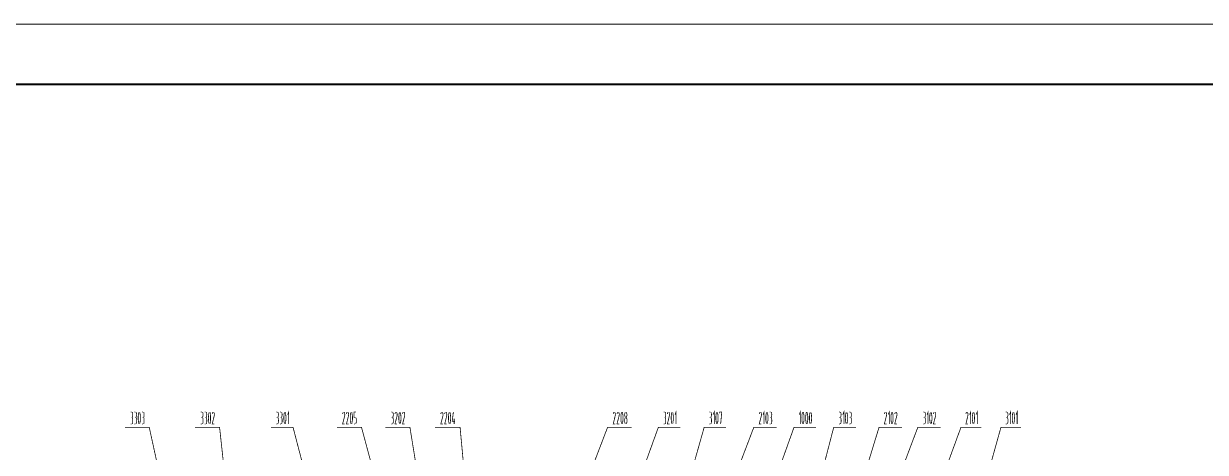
# Model space of a CAD drawing. Header units: millimetres. Extents: x -5 to 3318, y -968 to 297.
# Drawn here: x 300 to 889, y 83 to 297 of the extents above; entities that cross this region are included whole.
import ezdxf

# ---------------------------------------------------------------- set-up
doc = ezdxf.new("R2010")
doc.units = ezdxf.units.MM
doc.header["$LTSCALE"] = 0.25
doc.layers.add('P', color=7, linetype='Continuous')

msp = doc.modelspace()

# ---------------------------------------------------------------- linework, layer by layer
at = {"layer": 'P', "color": 3}
for points, const_width in [([(0.935, -962.001), (1780.516, -962.001), (1780.516, 296.245), (0.935, 296.245), (0.935, -962.001)], 0.562), ([(75.775, -932.019), (1750.606, -932.019), (1750.606, 266.263), (75.775, 266.263), (75.775, -932.019)], 1.12), ([(353.543, 102.959), (354.094, 102.959)], 0.375), ([(354.094, 100.304), (353.844, 100.304)], 0.375), ([(354.245, 100.355), (354.395, 100.506), (354.495, 100.807), (354.594, 101.207), (354.594, 101.608), (354.594, 102.008), (354.495, 102.408), (354.395, 102.71), (354.245, 102.86)], 0.375), ([(354.594, 98.952), (354.594, 99.404), (354.495, 99.753), (354.395, 100.054), (354.245, 100.256)], 0.375), ([(355.398, 102.959), (355.949, 102.959)], 0.375), ([(355.949, 100.304), (355.699, 100.304)], 0.375), ([(356.099, 100.355), (356.298, 100.506), (356.397, 100.807), (356.5, 101.207), (356.5, 101.608), (356.5, 102.008), (356.397, 102.408), (356.298, 102.71), (356.099, 102.86)], 0.375), ([(356.5, 98.952), (356.5, 99.404), (356.397, 99.753), (356.298, 100.054), (356.099, 100.256)], 0.375), ([(357.55, 102.559), (357.451, 101.806), (357.301, 100.906), (357.301, 100.003), (357.301, 99.003), (357.451, 98.2), (357.55, 97.348)], 0.375), ([(357.701, 102.809), (357.55, 102.559)], 0.375), ([(358.101, 102.559), (358.053, 102.809)], 0.375), ([(358.101, 97.348), (358.303, 98.2), (358.351, 99.003), (358.402, 100.003), (358.351, 100.906), (358.303, 101.806), (358.101, 102.559)], 0.375), ([(359.203, 102.959), (359.706, 102.959)], 0.375), ([(359.706, 100.304), (359.504, 100.304)], 0.375), ([(359.905, 100.355), (360.106, 100.506), (360.206, 100.807), (360.257, 101.207), (360.257, 101.608), (360.257, 102.008), (360.206, 102.408), (360.106, 102.71), (359.905, 102.86)], 0.375), ([(360.257, 98.952), (360.257, 99.404), (360.206, 99.753), (360.106, 100.054), (359.905, 100.256)], 0.375), ([(388.509, 102.959), (389.06, 102.959)], 0.375), ([(389.06, 100.304), (388.81, 100.304)], 0.375), ([(389.262, 100.355), (389.41, 100.506), (389.56, 100.807), (389.611, 101.207), (389.611, 101.608), (389.611, 102.008), (389.56, 102.408), (389.41, 102.71), (389.262, 102.86)], 0.375), ([(389.611, 98.952), (389.611, 99.404), (389.56, 99.753), (389.41, 100.054), (389.262, 100.256)], 0.375), ([(390.463, 102.959), (390.963, 102.959)], 0.375), ([(390.963, 100.304), (390.662, 100.304)], 0.375), ([(391.165, 100.355), (391.264, 100.506), (391.415, 100.807), (391.466, 101.207), (391.514, 101.608), (391.466, 102.008), (391.415, 102.408), (391.264, 102.71), (391.165, 102.86)], 0.375), ([(391.514, 98.952), (391.466, 99.404), (391.415, 99.753), (391.264, 100.054), (391.165, 100.256)], 0.375), ([(392.616, 102.559), (392.417, 101.806), (392.366, 100.906), (392.318, 100.003), (392.366, 99.003), (392.417, 98.2), (392.616, 97.348)], 0.375), ([(392.667, 102.809), (392.616, 102.559)], 0.375), ([(393.167, 102.559), (393.016, 102.809)], 0.375), ([(393.167, 97.348), (393.269, 98.2), (393.369, 99.003), (393.369, 100.003), (393.369, 100.906), (393.269, 101.806), (393.167, 102.559)], 0.375), ([(395.172, 100.954), (394.221, 96.998), (395.322, 96.998)], 0.375), ([(394.57, 102.86), (394.419, 102.61), (394.269, 102.309), (394.221, 101.957)], 0.375), ([(395.172, 100.954), (395.271, 101.307), (395.322, 101.656), (395.271, 102.107), (395.172, 102.46), (395.073, 102.71), (394.871, 102.86)], 0.375), ([(426.131, 102.959), (426.682, 102.959)], 0.375), ([(426.682, 100.304), (426.381, 100.304)], 0.375), ([(426.832, 100.355), (426.983, 100.506), (427.133, 100.807), (427.182, 101.207), (427.233, 101.608), (427.182, 102.008), (427.133, 102.408), (426.983, 102.71), (426.832, 102.86)], 0.375), ([(427.233, 98.952), (427.182, 99.404), (427.133, 99.753), (426.983, 100.054), (426.832, 100.256)], 0.375), ([(428.034, 102.959), (428.533, 102.959)], 0.375), ([(428.533, 100.304), (428.335, 100.304)], 0.375), ([(428.735, 100.355), (428.834, 100.506), (428.985, 100.807), (429.036, 101.207), (429.084, 101.608), (429.036, 102.008), (428.985, 102.408), (428.834, 102.71), (428.735, 102.86)], 0.375), ([(429.084, 98.952), (429.036, 99.404), (428.985, 99.753), (428.834, 100.054), (428.735, 100.256)], 0.375), ([(430.189, 102.559), (429.987, 101.806), (429.936, 100.906), (429.888, 100.003), (429.936, 99.003), (429.987, 98.2), (430.189, 97.348)], 0.375), ([(430.237, 102.809), (430.189, 102.559)], 0.375), ([(430.74, 102.559), (430.59, 102.809)], 0.375), ([(430.74, 97.348), (430.839, 98.2), (430.939, 99.003), (430.939, 100.003), (430.939, 100.906), (430.839, 101.806), (430.74, 102.559)], 0.375), ([(432.342, 96.998), (432.342, 102.959), (431.791, 101.608)], 0.375), ([(460.245, 100.954), (459.191, 96.998), (460.296, 96.998)], 0.375), ([(459.594, 102.86), (459.393, 102.61), (459.293, 102.309), (459.191, 101.957)], 0.375), ([(460.245, 100.954), (460.296, 101.307), (460.296, 101.656), (460.245, 102.107), (460.194, 102.46), (460.043, 102.71), (459.944, 102.86)], 0.375), ([(462.099, 100.954), (461.145, 96.998), (462.199, 96.998)], 0.375), ([(461.497, 102.86), (461.296, 102.61), (461.196, 102.309), (461.145, 101.957)], 0.375), ([(462.099, 100.954), (462.148, 101.307), (462.199, 101.656), (462.148, 102.107), (462.099, 102.46), (461.997, 102.71), (461.798, 102.86)], 0.375), ([(463.301, 102.559), (463.099, 101.806), (463.051, 100.906), (463, 100.003), (463.051, 99.003), (463.099, 98.2), (463.301, 97.348)], 0.375), ([(463.349, 102.809), (463.301, 102.559)], 0.375), ([(463.852, 102.559), (463.701, 102.809)], 0.375), ([(463.852, 97.348), (463.951, 98.2), (464.102, 99.003), (464.153, 100.003), (464.102, 100.906), (463.951, 101.806), (463.852, 102.559)], 0.375), ([(465.453, 100.304), (464.902, 100.304), (464.902, 102.959), (465.905, 102.959)], 0.375), ([(465.655, 97.049), (465.806, 97.248), (465.956, 97.498), (466.004, 97.901), (466.004, 98.302), (466.004, 98.952), (466.004, 99.404), (465.956, 99.753), (465.806, 100.054), (465.655, 100.256)], 0.375), ([(483.439, 102.959), (483.99, 102.959)], 0.375), ([(483.99, 100.304), (483.689, 100.304)], 0.375), ([(484.141, 100.355), (484.291, 100.506), (484.391, 100.807), (484.439, 101.207), (484.541, 101.608), (484.439, 102.008), (484.391, 102.408), (484.291, 102.71), (484.141, 102.86)], 0.375), ([(484.541, 98.952), (484.439, 99.404), (484.391, 99.753), (484.291, 100.054), (484.141, 100.256)], 0.375), ([(486.344, 100.954), (485.291, 96.998), (486.393, 96.998)], 0.375), ([(485.643, 102.86), (485.544, 102.61), (485.342, 102.309), (485.291, 101.957)], 0.375), ([(486.344, 100.954), (486.393, 101.307), (486.393, 101.656), (486.393, 102.107), (486.242, 102.46), (486.143, 102.71), (486.043, 102.86)], 0.375), ([(487.446, 102.559), (487.347, 101.806), (487.245, 100.906), (487.245, 100.003), (487.245, 99.003), (487.347, 98.2), (487.446, 97.348)], 0.375), ([(487.597, 102.809), (487.446, 102.559)], 0.375), ([(487.997, 102.559), (487.946, 102.809)], 0.375), ([(487.997, 97.348), (488.196, 98.2), (488.247, 99.003), (488.298, 100.003), (488.247, 100.906), (488.196, 101.806), (487.997, 102.559)], 0.375), ([(490.102, 100.954), (489.099, 96.998), (490.15, 96.998)], 0.375), ([(489.449, 102.86), (489.25, 102.61), (489.15, 102.309), (489.099, 101.957)], 0.375), ([(490.102, 100.954), (490.15, 101.307), (490.15, 101.656), (490.102, 102.107), (490.051, 102.46), (489.951, 102.71), (489.801, 102.86)], 0.375), ([(509.187, 100.954), (508.136, 96.998), (509.238, 96.998)], 0.375), ([(508.485, 102.86), (508.335, 102.61), (508.184, 102.309), (508.136, 101.957)], 0.375), ([(509.187, 100.954), (509.238, 101.307), (509.238, 101.656), (509.238, 102.107), (509.087, 102.46), (508.988, 102.71), (508.886, 102.86)], 0.375), ([(511.089, 100.954), (510.09, 96.998), (511.14, 96.998)], 0.375), ([(510.439, 102.86), (510.237, 102.61), (510.138, 102.309), (510.09, 101.957)], 0.375), ([(511.089, 100.954), (511.14, 101.307), (511.14, 101.656), (511.089, 102.107), (511.041, 102.46), (510.891, 102.71), (510.791, 102.86)], 0.375), ([(512.242, 102.559), (512.092, 101.806), (511.992, 100.906), (511.992, 100.003), (511.992, 99.003), (512.092, 98.2), (512.242, 97.348)], 0.375), ([(512.342, 102.809), (512.242, 102.559)], 0.375), ([(512.793, 102.559), (512.694, 102.809)], 0.375), ([(512.793, 97.348), (512.944, 98.2), (512.995, 99.003), (513.094, 100.003), (512.995, 100.906), (512.944, 101.806), (512.793, 102.559)], 0.375), ([(514.398, 102.959), (513.844, 98.302), (515.247, 98.302)], 0.375), ([(595.048, 100.954), (594.097, 96.998), (595.199, 96.998)], 0.375), ([(594.446, 102.86), (594.299, 102.61), (594.148, 102.309), (594.097, 101.957)], 0.375), ([(595.048, 100.954), (595.199, 101.307), (595.199, 101.656), (595.148, 102.107), (595.048, 102.46), (594.949, 102.71), (594.747, 102.86)], 0.375), ([(597.002, 100.954), (595.951, 96.998), (597.102, 96.998)], 0.375), ([(596.352, 102.86), (596.201, 102.61), (596.102, 102.309), (595.951, 101.957)], 0.375), ([(597.002, 100.954), (597.053, 101.307), (597.102, 101.656), (597.053, 102.107), (597.002, 102.46), (596.852, 102.71), (596.701, 102.86)], 0.375), ([(598.204, 102.559), (598.005, 101.806), (597.954, 100.906), (597.905, 100.003), (597.954, 99.003), (598.005, 98.2), (598.204, 97.348)], 0.375), ([(598.255, 102.809), (598.204, 102.559)], 0.375), ([(598.754, 102.559), (598.604, 102.809)], 0.375), ([(598.754, 97.348), (598.857, 98.2), (598.956, 99.003), (598.956, 100.003), (598.956, 100.906), (598.857, 101.806), (598.754, 102.559)], 0.375), ([(600.157, 102.86), (600.058, 102.71), (599.959, 102.408), (599.808, 102.008), (599.808, 101.608), (599.808, 101.207), (599.959, 100.807), (600.058, 100.506), (600.157, 100.355)], 0.375), ([(600.157, 100.256), (600.058, 100.054), (599.959, 99.753), (599.808, 99.404), (599.808, 98.952)], 0.375), ([(600.91, 101.608), (600.91, 102.008), (600.76, 102.408), (600.66, 102.71), (600.558, 102.86)], 0.375), ([(600.558, 100.355), (600.66, 100.506), (600.76, 100.807), (600.91, 101.207), (600.91, 101.608)], 0.375), ([(600.91, 98.952), (600.91, 99.404), (600.76, 99.753), (600.66, 100.054), (600.558, 100.256)], 0.375), ([(619.245, 102.959), (619.796, 102.959)], 0.375), ([(619.796, 100.304), (619.495, 100.304)], 0.375), ([(619.895, 100.355), (620.097, 100.506), (620.196, 100.807), (620.245, 101.207), (620.245, 101.608), (620.245, 102.008), (620.196, 102.408), (620.097, 102.71), (619.895, 102.86)], 0.375), ([(620.245, 98.952), (620.245, 99.404), (620.196, 99.753), (620.097, 100.054), (619.895, 100.256)], 0.375), ([(622.048, 100.954), (621.097, 96.998), (622.199, 96.998)], 0.375), ([(621.449, 102.86), (621.298, 102.61), (621.148, 102.309), (621.097, 101.957)], 0.375), ([(622.048, 100.954), (622.199, 101.307), (622.199, 101.656), (622.099, 102.107), (622.048, 102.46), (621.949, 102.71), (621.798, 102.86)], 0.375), ([(623.252, 102.559), (623.102, 101.806), (623.002, 100.906), (622.951, 100.003), (623.002, 99.003), (623.102, 98.2), (623.252, 97.348)], 0.375), ([(623.301, 102.809), (623.252, 102.559)], 0.375), ([(623.803, 102.559), (623.704, 102.809)], 0.375), ([(623.803, 97.348), (623.903, 98.2), (624.053, 99.003), (624.053, 100.003), (624.053, 100.906), (623.903, 101.806), (623.803, 102.559)], 0.375), ([(625.405, 96.998), (625.405, 102.959), (624.905, 101.608)], 0.375), ([(642.036, 102.959), (642.539, 102.959)], 0.375), ([(642.539, 100.304), (642.238, 100.304)], 0.375), ([(642.738, 100.355), (642.84, 100.506), (642.99, 100.807), (643.039, 101.207), (643.09, 101.608), (643.039, 102.008), (642.99, 102.408), (642.84, 102.71), (642.738, 102.86)], 0.375), ([(643.09, 98.952), (643.039, 99.404), (642.99, 99.753), (642.84, 100.054), (642.738, 100.256)], 0.375), ([(644.442, 96.998), (644.442, 102.959), (643.891, 101.608)], 0.375), ([(645.492, 102.559), (645.393, 101.806), (645.242, 100.906), (645.242, 100.003), (645.242, 99.003), (645.393, 98.2), (645.492, 97.348)], 0.375), ([(645.643, 102.809), (645.492, 102.559)], 0.375), ([(646.046, 102.559), (645.995, 102.809)], 0.375), ([(646.046, 97.348), (646.245, 98.2), (646.296, 99.003), (646.344, 100.003), (646.296, 100.906), (646.245, 101.806), (646.046, 102.559)], 0.375), ([(647.648, 96.998), (648.199, 102.959), (647.148, 102.959), (647.148, 102.258)], 0.375), ([(667.886, 100.954), (666.883, 96.998), (667.985, 96.998)], 0.375), ([(667.284, 102.86), (667.085, 102.61), (666.985, 102.309), (666.883, 101.957)], 0.375), ([(667.886, 100.954), (667.985, 101.307), (667.985, 101.656), (667.937, 102.107), (667.886, 102.46), (667.735, 102.71), (667.585, 102.86)], 0.375), ([(669.289, 96.998), (669.289, 102.959), (668.789, 101.608)], 0.375), ([(670.442, 102.559), (670.291, 101.806), (670.141, 100.906), (670.141, 100.003), (670.141, 99.003), (670.291, 98.2), (670.442, 97.348)], 0.375), ([(670.49, 102.809), (670.442, 102.559)], 0.375), ([(670.993, 102.559), (670.89, 102.809)], 0.375), ([(670.993, 97.348), (671.092, 98.2), (671.243, 99.003), (671.243, 100.003), (671.243, 100.906), (671.092, 101.806), (670.993, 102.559)], 0.375), ([(672.095, 102.959), (672.594, 102.959)], 0.375), ([(672.594, 100.304), (672.293, 100.304)], 0.375), ([(672.796, 100.355), (672.896, 100.506), (673.046, 100.807), (673.097, 101.207), (673.145, 101.608), (673.097, 102.008), (673.046, 102.408), (672.896, 102.71), (672.796, 102.86)], 0.375), ([(673.145, 98.952), (673.097, 99.404), (673.046, 99.753), (672.896, 100.054), (672.796, 100.256)], 0.375), ([(687.323, 96.998), (687.323, 102.959), (686.823, 101.608)], 0.375), ([(688.425, 102.559), (688.223, 101.806), (688.175, 100.906), (688.124, 100.003), (688.175, 99.003), (688.223, 98.2), (688.425, 97.348)], 0.375), ([(688.476, 102.809), (688.425, 102.559)], 0.375), ([(688.976, 102.559), (688.825, 102.809)], 0.375), ([(688.976, 97.348), (689.075, 98.2), (689.226, 99.003), (689.226, 100.003), (689.226, 100.906), (689.075, 101.806), (688.976, 102.559)], 0.375), ([(690.279, 102.559), (690.177, 101.806), (690.026, 100.906), (690.026, 100.003), (690.026, 99.003), (690.177, 98.2), (690.279, 97.348)], 0.375), ([(690.478, 102.959), (690.279, 102.559)], 0.375), ([(690.83, 102.559), (690.728, 102.809)], 0.375), ([(690.83, 97.348), (690.93, 98.2), (691.08, 99.003), (691.08, 100.003), (691.08, 100.906), (690.93, 101.806), (690.83, 102.559)], 0.375), ([(692.131, 102.559), (692.031, 101.806), (691.932, 100.906), (691.932, 100.003), (691.932, 99.003), (692.031, 98.2), (692.131, 97.348)], 0.375), ([(692.281, 102.809), (692.131, 102.559)], 0.375), ([(692.682, 102.559), (692.634, 102.809)], 0.375), ([(692.682, 97.348), (692.883, 98.2), (692.935, 99.003), (692.983, 100.003), (692.935, 100.906), (692.883, 101.806), (692.682, 102.559)], 0.375), ([(706.66, 102.959), (707.16, 102.959)], 0.375), ([(707.16, 100.304), (706.859, 100.304)], 0.375), ([(707.311, 100.355), (707.461, 100.506), (707.612, 100.807), (707.66, 101.207), (707.711, 101.608), (707.66, 102.008), (707.612, 102.408), (707.461, 102.71), (707.311, 102.86)], 0.375), ([(707.711, 98.952), (707.66, 99.404), (707.612, 99.753), (707.461, 100.054), (707.311, 100.256)], 0.375), ([(709.063, 96.998), (709.063, 102.959), (708.512, 101.608)], 0.375), ([(710.117, 102.559), (709.966, 101.806), (709.864, 100.906), (709.816, 100.003), (709.864, 99.003), (709.966, 98.2), (710.117, 97.348)], 0.375), ([(710.165, 102.809), (710.117, 102.559)], 0.375), ([(710.668, 102.559), (710.565, 102.809)], 0.375), ([(710.668, 97.348), (710.767, 98.2), (710.917, 99.003), (710.917, 100.003), (710.917, 100.906), (710.767, 101.806), (710.668, 102.559)], 0.375), ([(711.769, 102.959), (712.269, 102.959)], 0.375), ([(712.269, 100.304), (711.968, 100.304)], 0.375), ([(712.471, 100.355), (712.57, 100.506), (712.721, 100.807), (712.772, 101.207), (712.82, 101.608), (712.772, 102.008), (712.721, 102.408), (712.57, 102.71), (712.471, 102.86)], 0.375), ([(712.82, 98.952), (712.772, 99.404), (712.721, 99.753), (712.57, 100.054), (712.471, 100.256)], 0.375), ([(730.252, 100.954), (729.252, 96.998), (730.403, 96.998)], 0.375), ([(729.602, 102.86), (729.502, 102.61), (729.352, 102.309), (729.252, 101.957)], 0.375), ([(730.252, 100.954), (730.303, 101.307), (730.403, 101.656), (730.303, 102.107), (730.252, 102.46), (730.153, 102.71), (729.954, 102.86)], 0.375), ([(731.706, 96.998), (731.706, 102.959), (731.155, 101.608)], 0.375), ([(732.808, 102.559), (732.658, 101.806), (732.558, 100.906), (732.558, 100.003), (732.558, 99.003), (732.658, 98.2), (732.808, 97.348)], 0.375), ([(732.908, 102.809), (732.808, 102.559)], 0.375), ([(733.308, 102.559), (733.26, 102.809)], 0.375), ([(733.308, 97.348), (733.51, 98.2), (733.561, 99.003), (733.609, 100.003), (733.561, 100.906), (733.51, 101.806), (733.308, 102.559)], 0.375), ([(735.412, 100.954), (734.413, 96.998), (735.563, 96.998)], 0.375), ([(734.762, 102.86), (734.663, 102.61), (734.512, 102.309), (734.413, 101.957)], 0.375), ([(735.412, 100.954), (735.515, 101.307), (735.563, 101.656), (735.515, 102.107), (735.412, 102.46), (735.313, 102.71), (735.111, 102.86)], 0.375), ([(748.587, 102.959), (749.138, 102.959)], 0.375), ([(749.138, 100.304), (748.888, 100.304)], 0.375), ([(749.34, 100.355), (749.49, 100.506), (749.641, 100.807), (749.689, 101.207), (749.689, 101.608), (749.689, 102.008), (749.641, 102.408), (749.49, 102.71), (749.34, 102.86)], 0.375), ([(749.689, 98.952), (749.689, 99.404), (749.641, 99.753), (749.49, 100.054), (749.34, 100.256)], 0.375), ([(751.044, 96.998), (751.044, 102.959), (750.541, 101.608)], 0.375), ([(752.146, 102.559), (751.944, 101.806), (751.893, 100.906), (751.845, 100.003), (751.893, 99.003), (751.944, 98.2), (752.146, 97.348)], 0.375), ([(752.194, 102.809), (752.146, 102.559)], 0.375), ([(752.697, 102.559), (752.546, 102.809)], 0.375), ([(752.697, 97.348), (752.796, 98.2), (752.947, 99.003), (752.947, 100.003), (752.947, 100.906), (752.796, 101.806), (752.697, 102.559)], 0.375), ([(754.75, 100.954), (753.696, 96.998), (754.801, 96.998)], 0.375), ([(754.049, 102.86), (753.949, 102.61), (753.847, 102.309), (753.696, 101.957)], 0.375), ([(754.75, 100.954), (754.801, 101.307), (754.801, 101.656), (754.801, 102.107), (754.75, 102.46), (754.599, 102.71), (754.449, 102.86)], 0.375), ([(770.83, 100.954), (769.879, 96.998), (770.981, 96.998)], 0.375), ([(770.228, 102.86), (770.077, 102.61), (769.927, 102.309), (769.879, 101.957)], 0.375), ([(770.83, 100.954), (770.881, 101.307), (770.981, 101.656), (770.881, 102.107), (770.83, 102.46), (770.731, 102.71), (770.529, 102.86)], 0.375), ([(772.284, 96.998), (772.284, 102.959), (771.73, 101.608)], 0.375), ([(773.386, 102.559), (773.236, 101.806), (773.133, 100.906), (773.133, 100.003), (773.133, 99.003), (773.236, 98.2), (773.386, 97.348)], 0.375), ([(773.485, 102.809), (773.386, 102.559)], 0.375), ([(773.886, 102.559), (773.835, 102.809)], 0.375), ([(773.886, 97.348), (774.088, 98.2), (774.136, 99.003), (774.187, 100.003), (774.136, 100.906), (774.088, 101.806), (773.886, 102.559)], 0.375), ([(775.539, 96.998), (775.539, 102.959), (774.988, 101.608)], 0.375), ([(789.764, 102.959), (790.318, 102.959)], 0.375), ([(790.318, 100.304), (790.065, 100.304)], 0.375), ([(790.517, 100.355), (790.616, 100.506), (790.719, 100.807), (790.869, 101.207), (790.869, 101.608), (790.869, 102.008), (790.719, 102.408), (790.616, 102.71), (790.517, 102.86)], 0.375), ([(790.869, 98.952), (790.869, 99.404), (790.719, 99.753), (790.616, 100.054), (790.517, 100.256)], 0.375), ([(792.17, 96.998), (792.17, 102.959), (791.619, 101.608)], 0.375), ([(793.272, 102.559), (793.121, 101.806), (793.022, 100.906), (793.022, 100.003), (793.022, 99.003), (793.121, 98.2), (793.272, 97.348)], 0.375), ([(793.371, 102.809), (793.272, 102.559)], 0.375), ([(793.823, 102.559), (793.723, 102.809)], 0.375), ([(793.823, 97.348), (793.973, 98.2), (794.024, 99.003), (794.124, 100.003), (794.024, 100.906), (793.973, 101.806), (793.823, 102.559)], 0.375), ([(795.427, 96.998), (795.427, 102.959), (794.876, 101.608)], 0.375), ([(403.587, -90.856), (362.81, 95.345), (350.689, 95.345)], 0.375), ([(354.094, 96.998), (353.543, 96.998)], 0.375), ([(354.245, 97.049), (354.395, 97.248), (354.495, 97.498), (354.594, 97.901), (354.594, 98.302)], 0.375), ([(354.594, 98.952), (354.594, 98.302)], 0.375), ([(355.949, 96.998), (355.398, 96.998)], 0.375), ([(356.099, 97.049), (356.298, 97.248), (356.397, 97.498), (356.5, 97.901), (356.5, 98.302)], 0.375), ([(356.5, 98.952), (356.5, 98.302)], 0.375), ([(357.55, 97.348), (357.701, 97.098)], 0.375), ([(358.053, 97.098), (358.101, 97.348)], 0.375), ([(359.706, 96.998), (359.203, 96.998)], 0.375), ([(359.905, 97.049), (360.106, 97.248), (360.206, 97.498), (360.257, 97.901), (360.257, 98.302)], 0.375), ([(360.257, 98.952), (360.257, 98.302)], 0.375), ([(417.815, -88.451), (397.876, 95.345), (385.703, 95.345)], 0.375), ([(389.06, 96.998), (388.509, 96.998)], 0.375), ([(389.262, 97.049), (389.41, 97.248), (389.56, 97.498), (389.611, 97.901), (389.611, 98.302)], 0.375), ([(389.611, 98.952), (389.611, 98.302)], 0.375), ([(390.963, 96.998), (390.463, 96.998)], 0.375), ([(391.165, 97.049), (391.264, 97.248), (391.415, 97.498), (391.466, 97.901), (391.514, 98.302)], 0.375), ([(391.514, 98.952), (391.514, 98.302)], 0.375), ([(392.616, 97.348), (392.667, 97.098)], 0.375), ([(393.016, 97.098), (393.167, 97.348)], 0.375), ([(480.133, -79.485), (434.495, 95.345), (423.526, 95.345)], 0.375), ([(426.682, 96.998), (426.131, 96.998)], 0.375), ([(426.832, 97.049), (426.983, 97.248), (427.133, 97.498), (427.182, 97.901), (427.233, 98.302)], 0.375), ([(427.233, 98.952), (427.233, 98.302)], 0.375), ([(428.533, 96.998), (428.034, 96.998)], 0.375), ([(428.735, 97.049), (428.834, 97.248), (428.985, 97.498), (429.036, 97.901), (429.084, 98.302)], 0.375), ([(429.084, 98.952), (429.084, 98.302)], 0.375), ([(430.189, 97.348), (430.237, 97.098)], 0.375), ([(430.59, 97.098), (430.74, 97.348)], 0.375), ([(507.534, -48.927), (468.611, 95.345), (456.337, 95.345)], 0.375), ([(463.301, 97.348), (463.349, 97.098)], 0.375), ([(463.701, 97.098), (463.852, 97.348)], 0.375), ([(464.902, 96.998), (465.453, 96.998)], 0.375), ([(516.852, -53.786), (492.757, 95.345), (480.534, 95.345)], 0.375), ([(483.99, 96.998), (483.439, 96.998)], 0.375), ([(484.141, 97.049), (484.291, 97.248), (484.391, 97.498), (484.439, 97.901), (484.541, 98.302)], 0.375), ([(484.541, 98.952), (484.541, 98.302)], 0.375), ([(487.446, 97.348), (487.597, 97.098)], 0.375), ([(487.946, 97.098), (487.997, 97.348)], 0.375), ([(532.029, -58.696), (517.752, 95.345), (505.279, 95.345)], 0.375), ([(512.242, 97.348), (512.342, 97.098)], 0.375), ([(512.694, 97.098), (512.793, 97.348)], 0.375), ([(514.798, 99.603), (514.798, 96.998)], 0.375), ([(540.546, -37.104), (591.291, 95.345), (603.316, 95.345)], 0.375), ([(564.791, -47.924), (616.59, 95.345), (627.609, 95.345)], 0.375), ([(584.077, -100.024), (639.432, 95.345), (650.352, 95.345)], 0.375), ([(590.839, -96.968), (664.18, 95.345), (675.5, 95.345)], 0.375), ([(598.204, 97.348), (598.255, 97.098)], 0.375), ([(598.604, 97.098), (598.754, 97.348)], 0.375), ([(599.808, 98.302), (599.808, 98.952)], 0.375), ([(599.808, 98.302), (599.808, 97.901), (599.959, 97.498), (600.058, 97.248), (600.157, 97.049)], 0.375), ([(600.558, 97.049), (600.66, 97.248), (600.76, 97.498), (600.91, 97.901), (600.91, 98.302)], 0.375), ([(600.91, 98.952), (600.91, 98.302)], 0.375), ([(619.796, 96.998), (619.245, 96.998)], 0.375), ([(619.895, 97.049), (620.097, 97.248), (620.196, 97.498), (620.245, 97.901), (620.245, 98.302)], 0.375), ([(620.245, 98.952), (620.245, 98.302)], 0.375), ([(623.252, 97.348), (623.301, 97.098)], 0.375), ([(623.704, 97.098), (623.803, 97.348)], 0.375), ([(624.655, -70.817), (684.216, 95.345), (695.138, 95.345)], 0.375), ([(642.539, 96.998), (642.036, 96.998)], 0.375), ([(642.738, 97.049), (642.84, 97.248), (642.99, 97.498), (643.039, 97.901), (643.09, 98.302)], 0.375), ([(643.09, 98.952), (643.09, 98.302)], 0.375), ([(645.492, 97.348), (645.643, 97.098)], 0.375), ([(645.995, 97.098), (646.046, 97.348)], 0.375), ([(655.063, -92.859), (704.005, 95.345), (715.175, 95.345)], 0.375), ([(669.99, -89.152), (726.597, 95.345), (737.968, 95.345)], 0.375), ([(670.442, 97.348), (670.49, 97.098)], 0.375), ([(670.89, 97.098), (670.993, 97.348)], 0.375), ([(672.594, 96.998), (672.095, 96.998)], 0.375), ([(672.796, 97.049), (672.896, 97.248), (673.046, 97.498), (673.097, 97.901), (673.145, 98.302)], 0.375), ([(673.145, 98.952), (673.145, 98.302)], 0.375), ([(673.946, -95.014), (745.932, 95.345), (757.255, 95.345)], 0.375), ([(688.425, 97.348), (688.476, 97.098)], 0.375), ([(688.825, 97.098), (688.976, 97.348)], 0.375), ([(690.279, 97.348), (690.43, 97.098)], 0.375), ([(690.628, 96.998), (690.83, 97.348)], 0.375), ([(692.131, 97.348), (692.281, 97.098)], 0.375), ([(692.582, -109.24), (767.425, 95.345), (777.592, 95.345)], 0.375), ([(692.634, 97.098), (692.682, 97.348)], 0.375), ([(707.16, 96.998), (706.66, 96.998)], 0.375), ([(707.311, 97.049), (707.461, 97.248), (707.612, 97.498), (707.66, 97.901), (707.711, 98.302)], 0.375), ([(707.711, 98.952), (707.711, 98.302)], 0.375), ([(710.117, 97.348), (710.165, 97.098)], 0.375), ([(710.565, 97.098), (710.668, 97.348)], 0.375), ([(712.269, 96.998), (711.769, 96.998)], 0.375), ([(712.471, 97.049), (712.57, 97.248), (712.721, 97.498), (712.772, 97.901), (712.82, 98.302)], 0.375), ([(712.82, 98.952), (712.82, 98.302)], 0.375), ([(728.048, -116.754), (787.362, 95.345), (797.43, 95.345)], 0.375), ([(732.808, 97.348), (732.908, 97.098)], 0.375), ([(733.26, 97.098), (733.308, 97.348)], 0.375), ([(749.138, 96.998), (748.587, 96.998)], 0.375), ([(749.34, 97.049), (749.49, 97.248), (749.641, 97.498), (749.689, 97.901), (749.689, 98.302)], 0.375), ([(749.689, 98.952), (749.689, 98.302)], 0.375), ([(752.146, 97.348), (752.194, 97.098)], 0.375), ([(752.546, 97.098), (752.697, 97.348)], 0.375), ([(773.386, 97.348), (773.485, 97.098)], 0.375), ([(773.835, 97.098), (773.886, 97.348)], 0.375), ([(790.318, 96.998), (789.764, 96.998)], 0.375), ([(790.517, 97.049), (790.616, 97.248), (790.719, 97.498), (790.869, 97.901), (790.869, 98.302)], 0.375), ([(790.869, 98.952), (790.869, 98.302)], 0.375), ([(793.272, 97.348), (793.371, 97.098)], 0.375), ([(793.723, 97.098), (793.823, 97.348)], 0.375)]:
    msp.add_lwpolyline(points, dxfattribs=dict(at, const_width=const_width))

doc.saveas('drawing.dxf')
